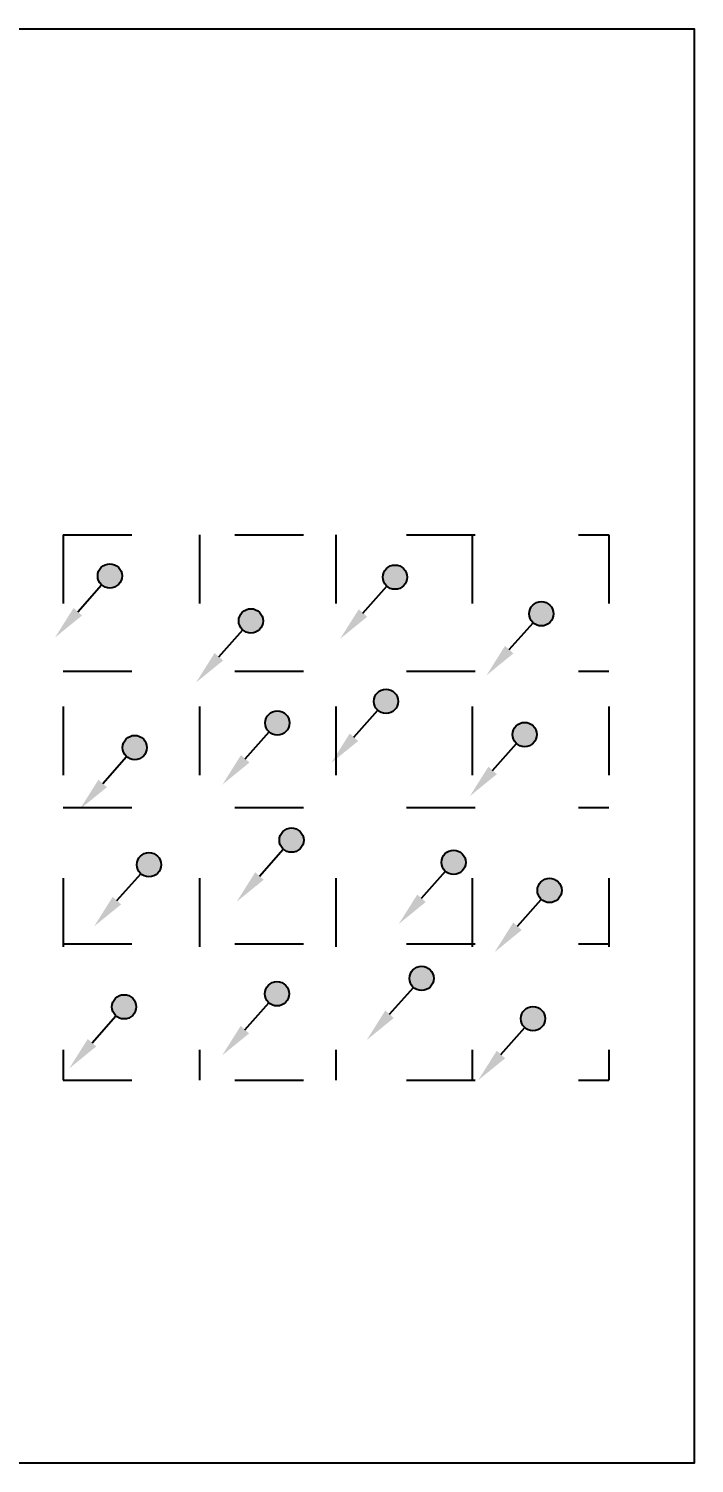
# Model space of a CAD drawing. Header units: inches. Extents: x -128 to 157, y -44 to 110.
# Drawn here: x 25 to 27.32, y 9.64 to 14.65 of the extents above; entities that cross this region are included whole.
import ezdxf
from ezdxf import colors
from ezdxf.entities.mleader import LeaderData, LeaderLine
from ezdxf.math import Vec2, Vec3

# ---------------------------------------------------------------- set-up
doc = ezdxf.new("R2010")
doc.units = ezdxf.units.IN
doc.header["$MEASUREMENT"] = 0
doc.linetypes.add('ACAD_ISO03W100', pattern=[30, 12, -18])
doc.styles.get("Standard").update_dxf_attribs({"font": 'arial.ttf'})

msp = doc.modelspace()

# ---------------------------------------------------------------- hatches: boundary and pattern name
at = {"ltscale": 0.1}
h = msp.add_hatch(color=1, dxfattribs=at)
h.dxf.hatch_style = 1
h.paths.add_polyline_path([(25.23629, 12.739, 1), (25.32118, 12.739, 1)])
h = msp.add_hatch(color=1, dxfattribs=at)
h.dxf.hatch_style = 1
h.paths.add_polyline_path([(26.23238, 12.73456, 1), (26.31727, 12.73456, 1)])
h = msp.add_hatch(color=1, dxfattribs=at)
h.dxf.hatch_style = 1
h.paths.add_polyline_path([(26.7433, 12.60664, 1), (26.82819, 12.60664, 1)])
h = msp.add_hatch(color=1, dxfattribs=at)
h.dxf.hatch_style = 1
h.paths.add_polyline_path([(25.72896, 12.58182, 1), (25.81386, 12.58182, 1)])
h = msp.add_hatch(color=1, dxfattribs=at)
h.dxf.hatch_style = 1
h.paths.add_polyline_path([(26.20094, 12.30056, 1), (26.28584, 12.30056, 1)])
h = msp.add_hatch(color=1, dxfattribs=at)
h.dxf.hatch_style = 1
h.paths.add_polyline_path([(25.82114, 12.22524, 1), (25.90604, 12.22524, 1)])
h = msp.add_hatch(color=1, dxfattribs=at)
h.dxf.hatch_style = 1
h.paths.add_polyline_path([(25.32323, 12.13924, 1), (25.40813, 12.13924, 1)])
h = msp.add_hatch(color=1, dxfattribs=at)
h.dxf.hatch_style = 1
h.paths.add_polyline_path([(26.68533, 12.18474, 1), (26.77023, 12.18474, 1)])
h = msp.add_hatch(color=1, dxfattribs=at)
h.dxf.hatch_style = 1
h.paths.add_polyline_path([(25.87082, 11.81575, 1), (25.95572, 11.81575, 1)])
h = msp.add_hatch(color=1, dxfattribs=at)
h.dxf.hatch_style = 1
h.paths.add_polyline_path([(26.43693, 11.73803, 1), (26.52182, 11.73803, 1)])
h = msp.add_hatch(color=1, dxfattribs=at)
h.dxf.hatch_style = 1
h.paths.add_polyline_path([(25.37291, 11.72975, 1), (25.45781, 11.72975, 1)])
h = msp.add_hatch(color=1, dxfattribs=at)
h.dxf.hatch_style = 1
h.paths.add_polyline_path([(26.77209, 11.64004, 1), (26.85699, 11.64004, 1)])
h = msp.add_hatch(color=1, dxfattribs=at)
h.dxf.hatch_style = 1
h.paths.add_polyline_path([(26.32514, 11.33267, 1), (26.41004, 11.33267, 1)])
h = msp.add_hatch(color=1, dxfattribs=at)
h.dxf.hatch_style = 1
h.paths.add_polyline_path([(25.82005, 11.2789, 1), (25.90494, 11.2789, 1)])
h = msp.add_hatch(color=1, dxfattribs=at)
h.dxf.hatch_style = 1
h.paths.add_polyline_path([(25.28597, 11.2334, 1), (25.37087, 11.2334, 1)])
h = msp.add_hatch(color=1, dxfattribs=at)
h.dxf.hatch_style = 1
h.paths.add_polyline_path([(26.71432, 11.19204, 1), (26.79921, 11.19204, 1)])

# ---------------------------------------------------------------- linework, layer by layer
at = {"color": 1, "linetype": 'ACAD_ISO03W100', "ltscale": 0.02}
for p, q in [((25.1152, 12.88277), (25.1152, 10.97663)), ((25.1152, 12.88277), (27.02133, 12.88277)), ((25.59173, 12.88277), (25.59173, 10.97663)), ((25.59173, 12.88277), (25.59173, 10.97663)), ((26.06827, 12.88277), (26.06827, 10.97663)), ((26.06827, 12.88277), (26.06827, 10.97663)), ((26.5448, 12.88277), (26.5448, 10.97663)), ((26.5448, 12.88277), (26.5448, 10.97663)), ((27.02133, 12.88277), (27.02133, 10.97663)), ((25.1152, 12.40623), (27.02133, 12.40623)), ((25.1152, 11.9297), (27.02133, 11.9297)), ((25.1152, 11.45316), (27.02133, 11.45316)), ((25.1152, 10.97663), (27.02133, 10.97663))]:
    msp.add_line(p, q, dxfattribs=at)
at = {"ltscale": 0.1}
msp.add_lwpolyline([(16.68434, 14.65092), (27.32018, 14.65092), (27.32018, 9.63848), (16.68434, 9.63848)], close=True, dxfattribs=at)
at = {"color": 1, "ltscale": 0.1}
for centre in [(25.27873, 12.739), (26.27482, 12.73456), (26.78575, 12.60664), (25.77141, 12.58182), (26.24339, 12.30056), (25.86359, 12.22524), (25.36568, 12.13924), (26.72778, 12.18474), (25.91327, 11.81575), (26.47937, 11.73803), (25.41536, 11.72975), (26.81454, 11.64004), (26.36759, 11.33267), (25.86249, 11.2789), (25.32842, 11.2334), (26.75676, 11.19204)]:
    msp.add_circle(centre, 0.04245, dxfattribs=at)

# ---------------------------------------------------------------- leaders
ml = msp.add_multileader_mtext('Standard', dxfattribs=at)
ml.set_content('', color=1)
ml.set_leader_properties()
ml.build(insert=Vec2(0, 0))
ml.multileader.update_dxf_attribs({"dogleg_length": 0, "arrow_head_size": 0.12})
ctx = ml.context
ctx.base_point, ctx.char_height, ctx.arrow_head_size, ctx.landing_gap_size, ctx.plane_origin, ctx.plane_x_axis, ctx.plane_y_axis = Vec3(25.24998, 12.70777), 0.18, 0.12, 0.09, Vec3(25.08723, 12.52379), Vec3(-1, 0), Vec3(0, -1)
ctx.text_align_type = 2
notes = []
notes.append((ctx, [(0, (1, 1, 0), (25.24998, 12.70777), (-1, 0), 0, [(0, [(25.08723, 12.52379)], 0, [])])]))
ctx.mtext.insert, ctx.mtext.text_direction, ctx.mtext.rotation, ctx.mtext.alignment, ctx.mtext.flow_direction = Vec3(25.33998, 12.61777), Vec3(-1, 0), 3.1415927, 3, 5
ml = msp.add_multileader_mtext('Standard', dxfattribs=at)
ml.set_content('', color=1)
ml.set_leader_properties()
ml.build(insert=Vec2(0, 0))
ml.multileader.update_dxf_attribs({"dogleg_length": 0, "arrow_head_size": 0.12})
ctx = ml.context
ctx.base_point, ctx.char_height, ctx.arrow_head_size, ctx.landing_gap_size, ctx.plane_origin, ctx.plane_x_axis, ctx.plane_y_axis = Vec3(26.24607, 12.70333), 0.18, 0.12, 0.09, Vec3(26.08332, 12.51934), Vec3(-1, 0), Vec3(0, -1)
ctx.text_align_type = 2
notes.append((ctx, [(0, (1, 1, 0), (26.24607, 12.70333), (-1, 0), 0, [(0, [(26.08332, 12.51934)], 0, [])])]))
ctx.mtext.insert, ctx.mtext.text_direction, ctx.mtext.rotation, ctx.mtext.alignment, ctx.mtext.flow_direction = Vec3(26.33607, 12.61333), Vec3(-1, 0), 3.1415927, 3, 5
ml = msp.add_multileader_mtext('Standard', dxfattribs=at)
ml.set_content('', color=1)
ml.set_leader_properties()
ml.build(insert=Vec2(0, 0))
ml.multileader.update_dxf_attribs({"dogleg_length": 0, "arrow_head_size": 0.12})
ctx = ml.context
ctx.base_point, ctx.char_height, ctx.arrow_head_size, ctx.landing_gap_size, ctx.plane_origin, ctx.plane_x_axis, ctx.plane_y_axis = Vec3(25.74266, 12.5506), 0.18, 0.12, 0.09, Vec3(25.57991, 12.36661), Vec3(-1, 0), Vec3(0, -1)
ctx.text_align_type = 2
notes.append((ctx, [(0, (1, 1, 0), (25.74266, 12.5506), (-1, 0), 0, [(0, [(25.57991, 12.36661)], 0, [])])]))
ctx.mtext.insert, ctx.mtext.text_direction, ctx.mtext.rotation, ctx.mtext.alignment, ctx.mtext.flow_direction = Vec3(25.83266, 12.4606), Vec3(-1, 0), 3.1415927, 3, 5
ml = msp.add_multileader_mtext('Standard', dxfattribs=at)
ml.set_content('', color=1)
ml.set_leader_properties()
ml.build(insert=Vec2(0, 0))
ml.multileader.update_dxf_attribs({"dogleg_length": 0, "arrow_head_size": 0.12})
ctx = ml.context
ctx.base_point, ctx.char_height, ctx.arrow_head_size, ctx.landing_gap_size, ctx.plane_origin, ctx.plane_x_axis, ctx.plane_y_axis = Vec3(26.75699, 12.57541), 0.18, 0.12, 0.09, Vec3(26.59424, 12.39143), Vec3(-1, 0), Vec3(0, -1)
ctx.text_align_type = 2
notes.append((ctx, [(0, (1, 1, 0), (26.75699, 12.57541), (-1, 0), 0, [(0, [(26.59424, 12.39143)], 0, [])])]))
ctx.mtext.insert, ctx.mtext.text_direction, ctx.mtext.rotation, ctx.mtext.alignment, ctx.mtext.flow_direction = Vec3(26.84699, 12.48541), Vec3(-1, 0), 3.1415927, 3, 5
ml = msp.add_multileader_mtext('Standard', dxfattribs=at)
ml.set_content('', color=1)
ml.set_leader_properties()
ml.build(insert=Vec2(0, 0))
ml.multileader.update_dxf_attribs({"dogleg_length": 0, "arrow_head_size": 0.12})
ctx = ml.context
ctx.base_point, ctx.char_height, ctx.arrow_head_size, ctx.landing_gap_size, ctx.plane_origin, ctx.plane_x_axis, ctx.plane_y_axis = Vec3(26.21463, 12.26933), 0.18, 0.12, 0.09, Vec3(26.05188, 12.08534), Vec3(-1, 0), Vec3(0, -1)
ctx.text_align_type = 2
notes.append((ctx, [(0, (1, 1, 0), (26.21463, 12.26933), (-1, 0), 0, [(0, [(26.05188, 12.08534)], 0, [])])]))
ctx.mtext.insert, ctx.mtext.text_direction, ctx.mtext.rotation, ctx.mtext.alignment, ctx.mtext.flow_direction = Vec3(26.30463, 12.17933), Vec3(-1, 0), 3.1415927, 3, 5
ml = msp.add_multileader_mtext('Standard', dxfattribs=at)
ml.set_content('', color=1)
ml.set_leader_properties()
ml.build(insert=Vec2(0, 0))
ml.multileader.update_dxf_attribs({"dogleg_length": 0, "arrow_head_size": 0.12})
ctx = ml.context
ctx.base_point, ctx.char_height, ctx.arrow_head_size, ctx.landing_gap_size, ctx.plane_origin, ctx.plane_x_axis, ctx.plane_y_axis = Vec3(25.83484, 12.19401), 0.18, 0.12, 0.09, Vec3(25.67209, 12.01002), Vec3(-1, 0), Vec3(0, -1)
ctx.text_align_type = 2
notes.append((ctx, [(0, (1, 1, 0), (25.83484, 12.19401), (-1, 0), 0, [(0, [(25.67209, 12.01002)], 0, [])])]))
ctx.mtext.insert, ctx.mtext.text_direction, ctx.mtext.rotation, ctx.mtext.alignment, ctx.mtext.flow_direction = Vec3(25.92484, 12.10401), Vec3(-1, 0), 3.1415927, 3, 5
ml = msp.add_multileader_mtext('Standard', dxfattribs=at)
ml.set_content('', color=1)
ml.set_leader_properties()
ml.build(insert=Vec2(0, 0))
ml.multileader.update_dxf_attribs({"dogleg_length": 0, "arrow_head_size": 0.12})
ctx = ml.context
ctx.base_point, ctx.char_height, ctx.arrow_head_size, ctx.landing_gap_size, ctx.plane_origin, ctx.plane_x_axis, ctx.plane_y_axis = Vec3(26.69903, 12.15351), 0.18, 0.12, 0.09, Vec3(26.53628, 11.96953), Vec3(-1, 0), Vec3(0, -1)
ctx.text_align_type = 2
notes.append((ctx, [(0, (1, 1, 0), (26.69903, 12.15351), (-1, 0), 0, [(0, [(26.53628, 11.96953)], 0, [])])]))
ctx.mtext.insert, ctx.mtext.text_direction, ctx.mtext.rotation, ctx.mtext.alignment, ctx.mtext.flow_direction = Vec3(26.78903, 12.06351), Vec3(-1, 0), 3.1415927, 3, 5
ml = msp.add_multileader_mtext('Standard', dxfattribs=at)
ml.set_content('', color=1)
ml.set_leader_properties()
ml.build(insert=Vec2(0, 0))
ml.multileader.update_dxf_attribs({"dogleg_length": 0, "arrow_head_size": 0.12})
ctx = ml.context
ctx.base_point, ctx.char_height, ctx.arrow_head_size, ctx.landing_gap_size, ctx.plane_origin, ctx.plane_x_axis, ctx.plane_y_axis = Vec3(25.33692, 12.10802), 0.18, 0.12, 0.09, Vec3(25.17417, 11.92403), Vec3(-1, 0), Vec3(0, -1)
ctx.text_align_type = 2
notes.append((ctx, [(0, (1, 1, 0), (25.33692, 12.10802), (-1, 0), 0, [(0, [(25.17417, 11.92403)], 0, [])])]))
ctx.mtext.insert, ctx.mtext.text_direction, ctx.mtext.rotation, ctx.mtext.alignment, ctx.mtext.flow_direction = Vec3(25.42692, 12.01802), Vec3(-1, 0), 3.1415927, 3, 5
ml = msp.add_multileader_mtext('Standard', dxfattribs=at)
ml.set_content('', color=1)
ml.set_leader_properties()
ml.build(insert=Vec2(0, 0))
ml.multileader.update_dxf_attribs({"dogleg_length": 0, "arrow_head_size": 0.12})
ctx = ml.context
ctx.base_point, ctx.char_height, ctx.arrow_head_size, ctx.landing_gap_size, ctx.plane_origin, ctx.plane_x_axis, ctx.plane_y_axis = Vec3(25.88452, 11.78452), 0.18, 0.12, 0.09, Vec3(25.72177, 11.60054), Vec3(-1, 0), Vec3(0, -1)
ctx.text_align_type = 2
notes.append((ctx, [(0, (1, 1, 0), (25.88452, 11.78452), (-1, 0), 0, [(0, [(25.72177, 11.60054)], 0, [])])]))
ctx.mtext.insert, ctx.mtext.text_direction, ctx.mtext.rotation, ctx.mtext.alignment, ctx.mtext.flow_direction = Vec3(25.97452, 11.69452), Vec3(-1, 0), 3.1415927, 3, 5
ml = msp.add_multileader_mtext('Standard', dxfattribs=at)
ml.set_content('', color=1)
ml.set_leader_properties()
ml.build(insert=Vec2(0, 0))
ml.multileader.update_dxf_attribs({"dogleg_length": 0, "arrow_head_size": 0.12})
ctx = ml.context
ctx.base_point, ctx.char_height, ctx.arrow_head_size, ctx.landing_gap_size, ctx.plane_origin, ctx.plane_x_axis, ctx.plane_y_axis = Vec3(25.38661, 11.69853), 0.18, 0.12, 0.09, Vec3(25.22385, 11.51454), Vec3(-1, 0), Vec3(0, -1)
ctx.text_align_type = 2
notes.append((ctx, [(0, (1, 1, 0), (25.38661, 11.69853), (-1, 0), 0, [(0, [(25.22385, 11.51454)], 0, [])])]))
ctx.mtext.insert, ctx.mtext.text_direction, ctx.mtext.rotation, ctx.mtext.alignment, ctx.mtext.flow_direction = Vec3(25.47661, 11.60853), Vec3(-1, 0), 3.1415927, 3, 5
ml = msp.add_multileader_mtext('Standard', dxfattribs=at)
ml.set_content('', color=1)
ml.set_leader_properties()
ml.build(insert=Vec2(0, 0))
ml.multileader.update_dxf_attribs({"dogleg_length": 0, "arrow_head_size": 0.12})
ctx = ml.context
ctx.base_point, ctx.char_height, ctx.arrow_head_size, ctx.landing_gap_size, ctx.plane_origin, ctx.plane_x_axis, ctx.plane_y_axis = Vec3(26.45062, 11.7068), 0.18, 0.12, 0.09, Vec3(26.28787, 11.52281), Vec3(-1, 0), Vec3(0, -1)
ctx.text_align_type = 2
notes.append((ctx, [(0, (1, 1, 0), (26.45062, 11.7068), (-1, 0), 0, [(0, [(26.28787, 11.52281)], 0, [])])]))
ctx.mtext.insert, ctx.mtext.text_direction, ctx.mtext.rotation, ctx.mtext.alignment, ctx.mtext.flow_direction = Vec3(26.54062, 11.6168), Vec3(-1, 0), 3.1415927, 3, 5
ml = msp.add_multileader_mtext('Standard', dxfattribs=at)
ml.set_content('', color=1)
ml.set_leader_properties()
ml.build(insert=Vec2(0, 0))
ml.multileader.update_dxf_attribs({"dogleg_length": 0, "arrow_head_size": 0.12})
ctx = ml.context
ctx.base_point, ctx.char_height, ctx.arrow_head_size, ctx.landing_gap_size, ctx.plane_origin, ctx.plane_x_axis, ctx.plane_y_axis = Vec3(26.78578, 11.60881), 0.18, 0.12, 0.09, Vec3(26.62303, 11.42482), Vec3(-1, 0), Vec3(0, -1)
ctx.text_align_type = 2
notes.append((ctx, [(0, (1, 1, 0), (26.78578, 11.60881), (-1, 0), 0, [(0, [(26.62303, 11.42482)], 0, [])])]))
ctx.mtext.insert, ctx.mtext.text_direction, ctx.mtext.rotation, ctx.mtext.alignment, ctx.mtext.flow_direction = Vec3(26.87578, 11.51881), Vec3(-1, 0), 3.1415927, 3, 5
ml = msp.add_multileader_mtext('Standard', dxfattribs=at)
ml.set_content('', color=1)
ml.set_leader_properties()
ml.build(insert=Vec2(0, 0))
ml.multileader.update_dxf_attribs({"dogleg_length": 0, "arrow_head_size": 0.12})
ctx = ml.context
ctx.base_point, ctx.char_height, ctx.arrow_head_size, ctx.landing_gap_size, ctx.plane_origin, ctx.plane_x_axis, ctx.plane_y_axis = Vec3(26.33884, 11.30145), 0.18, 0.12, 0.09, Vec3(26.17609, 11.11746), Vec3(-1, 0), Vec3(0, -1)
ctx.text_align_type = 2
notes.append((ctx, [(0, (1, 1, 0), (26.33884, 11.30145), (-1, 0), 0, [(0, [(26.17609, 11.11746)], 0, [])])]))
ctx.mtext.insert, ctx.mtext.text_direction, ctx.mtext.rotation, ctx.mtext.alignment, ctx.mtext.flow_direction = Vec3(26.42884, 11.21145), Vec3(-1, 0), 3.1415927, 3, 5
ml = msp.add_multileader_mtext('Standard', dxfattribs=at)
ml.set_content('', color=1)
ml.set_leader_properties()
ml.build(insert=Vec2(0, 0))
ml.multileader.update_dxf_attribs({"dogleg_length": 0, "arrow_head_size": 0.12})
ctx = ml.context
ctx.base_point, ctx.char_height, ctx.arrow_head_size, ctx.landing_gap_size, ctx.plane_origin, ctx.plane_x_axis, ctx.plane_y_axis = Vec3(25.83374, 11.24767), 0.18, 0.12, 0.09, Vec3(25.67099, 11.06369), Vec3(-1, 0), Vec3(0, -1)
ctx.text_align_type = 2
notes.append((ctx, [(0, (1, 1, 0), (25.83374, 11.24767), (-1, 0), 0, [(0, [(25.67099, 11.06369)], 0, [])])]))
ctx.mtext.insert, ctx.mtext.text_direction, ctx.mtext.rotation, ctx.mtext.alignment, ctx.mtext.flow_direction = Vec3(25.92374, 11.15767), Vec3(-1, 0), 3.1415927, 3, 5
ml = msp.add_multileader_mtext('Standard', dxfattribs=at)
ml.set_content('', color=1)
ml.set_leader_properties()
ml.build(insert=Vec2(0, 0))
ml.multileader.update_dxf_attribs({"dogleg_length": 0, "arrow_head_size": 0.12})
ctx = ml.context
ctx.base_point, ctx.char_height, ctx.arrow_head_size, ctx.landing_gap_size, ctx.plane_origin, ctx.plane_x_axis, ctx.plane_y_axis = Vec3(25.29966, 11.20218), 0.18, 0.12, 0.09, Vec3(25.13691, 11.01819), Vec3(-1, 0), Vec3(0, -1)
ctx.text_align_type = 2
notes.append((ctx, [(0, (1, 1, 0), (25.29966, 11.20218), (-1, 0), 0, [(0, [(25.13691, 11.01819)], 0, [])])]))
ctx.mtext.insert, ctx.mtext.text_direction, ctx.mtext.rotation, ctx.mtext.alignment, ctx.mtext.flow_direction = Vec3(25.38966, 11.11218), Vec3(-1, 0), 3.1415927, 3, 5
ml = msp.add_multileader_mtext('Standard', dxfattribs=at)
ml.set_content('', color=1)
ml.set_leader_properties()
ml.build(insert=Vec2(0, 0))
ml.multileader.update_dxf_attribs({"dogleg_length": 0, "arrow_head_size": 0.12})
ctx = ml.context
ctx.base_point, ctx.char_height, ctx.arrow_head_size, ctx.landing_gap_size, ctx.plane_origin, ctx.plane_x_axis, ctx.plane_y_axis = Vec3(26.72801, 11.16081), 0.18, 0.12, 0.09, Vec3(26.56526, 10.97683), Vec3(-1, 0), Vec3(0, -1)
ctx.text_align_type = 2
notes.append((ctx, [(0, (1, 1, 0), (26.72801, 11.16081), (-1, 0), 0, [(0, [(26.56526, 10.97683)], 0, [])])]))
ctx.mtext.insert, ctx.mtext.text_direction, ctx.mtext.rotation, ctx.mtext.alignment, ctx.mtext.flow_direction = Vec3(26.81801, 11.07081), Vec3(-1, 0), 3.1415927, 3, 5
for ctx, leaders in notes:
    for number, flags, end, landing, length, lines in leaders:
        leader = LeaderData()
        leader.index, (leader.has_last_leader_line, leader.has_dogleg_vector, leader.attachment_direction) = number, flags
        leader.last_leader_point, leader.dogleg_vector, leader.dogleg_length = Vec3(end), Vec3(landing), length
        for number, points, colour, breaks in lines:
            line = LeaderLine()
            line.index, line.vertices, line.color, line.breaks = number, Vec3.list(points), colors.encode_raw_color(colour), breaks
            leader.lines.append(line)
        ctx.leaders.append(leader)

doc.saveas('drawing.dxf')
